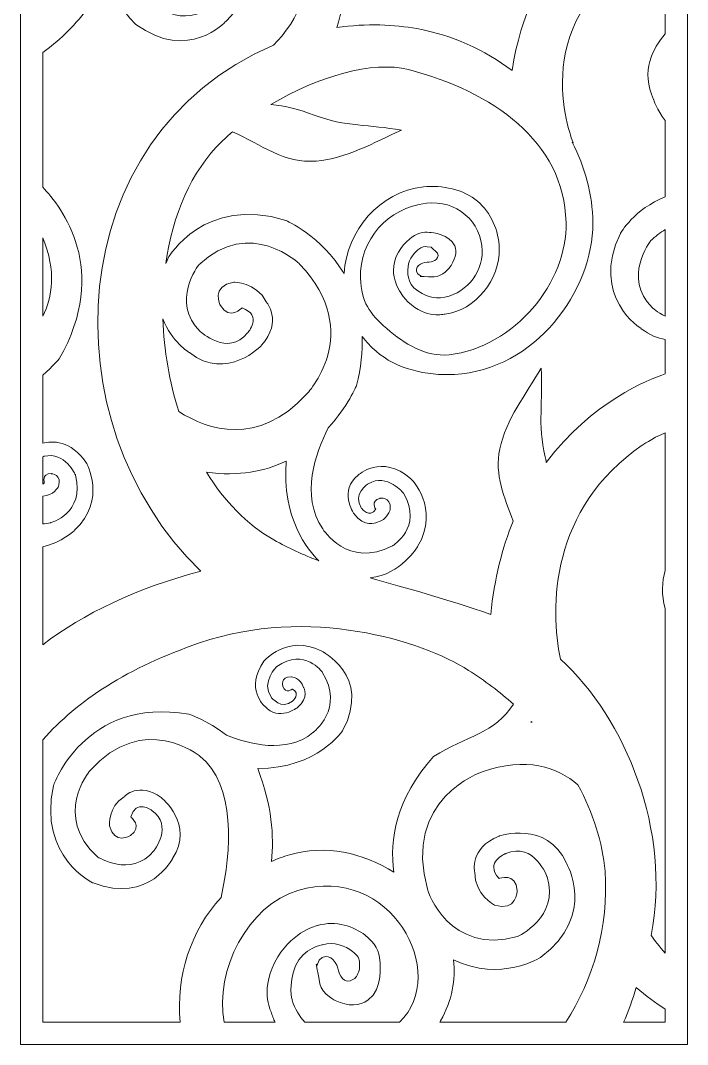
# Model space of a CAD drawing. Header units: centimetres. Extents: x -9.4 to 9.3, y -14.2 to 14.3.
# Drawn here: x -9.39 to -0.83, y -14.24 to -1.09 of the extents above; entities that cross this region are included whole.
import ezdxf

# ---------------------------------------------------------------- set-up
doc = ezdxf.new("R2010")
doc.units = ezdxf.units.CM
doc.header["$MEASUREMENT"] = 0
doc.layers.add('layer 1', color=7, linetype='Continuous')

msp = doc.modelspace()

# ---------------------------------------------------------------- linework, layer by layer
at = {"layer": 'layer 1', "color": 177, "lineweight": 9}
for points, knots in [([(-9.39371, 14.32172), (-9.39371, 14.32172), (-0.82604, 14.32172), (-0.82604, 14.32172), (-0.82604, 14.32172), (-0.82604, 14.32172), (-0.82604, -14.23719), (-0.82604, -14.23719), (-0.82604, -14.23719), (-0.82604, -14.23719), (-9.39371, -14.23719), (-9.39371, -14.23719), (-9.39371, -14.23719), (-9.39371, -14.23719), (-9.39371, 14.32172), (-9.39371, 14.32172)], [0, 0, 0, 0, 0.2, 0.2, 0.2, 0.2, 0.4, 0.4, 0.4, 0.4, 0.6, 0.6, 0.6, 0.6, 1, 1, 1, 1]), ([(-1.44901, 0.40004), (-1.37517, 0.71524), (-1.42313, 1.10489), (-1.87281, 1.45643), (-1.87281, 1.45643), (-1.87281, 1.45643), (-2.59053, 2.04749), (-3.28876, 1.26468), (-3.28876, 1.26468), (-3.28876, 1.26468), (-3.76514, 0.68506), (-3.18727, 0.16382), (-3.18727, 0.16382), (-3.18727, 0.16382), (-2.75844, -0.11358), (-2.46359, 0.24059), (-2.46359, 0.24059), (-2.46359, 0.24059), (-2.20659, 0.56398), (-2.49004, 0.7599), (-2.49004, 0.7599), (-2.49004, 0.7599), (-2.69515, 0.91312), (-2.75909, 0.67617), (-2.75909, 0.67617), (-2.75909, 0.67617), (-2.6012, 0.55623), (-2.76432, 0.43786), (-2.76432, 0.43786), (-2.76432, 0.43786), (-2.96936, 0.30834), (-3.03158, 0.56275), (-3.03158, 0.56275), (-3.03158, 0.56275), (-3.05318, 0.80807), (-2.84594, 0.93565), (-2.84594, 0.93565), (-2.84594, 0.93565), (-2.65316, 1.13497), (-2.36778, 0.92422), (-2.36778, 0.92422), (-2.36778, 0.92422), (-1.93699, 0.5785), (-2.2218, 0.14311), (-2.2218, 0.14311), (-2.2218, 0.14311), (-2.51878, -0.4462), (-3.24261, -0.1723), (-3.24261, -0.1723), (-3.24261, -0.1723), (-3.62411, 0.00682), (-3.74894, 0.46331), (-3.74894, 0.46331), (-3.77182, 0.31865), (-3.84532, 0.15808), (-4.00346, -0.01079), (-4.00346, -0.01079), (-4.00346, -0.01079), (-4.48387, -0.43402), (-5.28465, -0.20851), (-5.28465, -0.20851), (-5.20876, -0.48098), (-5.20822, -0.80653), (-5.33236, -1.17882), (-5.33236, -1.17882), (-4.94337, -1.12483), (-4.58672, -1.14235), (-4.30442, -1.1933), (-4.30442, -1.1933), (-3.85329, -1.27451), (-3.43408, -1.46547), (-3.07959, -1.73236), (-3.07959, -1.73236), (-2.85204, -0.24768), (-1.95986, 0.24077), (-1.44901, 0.40004)], [0, 0, 0, 0, 0.05, 0.05, 0.05, 0.05, 0.1, 0.1, 0.1, 0.1, 0.15, 0.15, 0.15, 0.15, 0.2, 0.2, 0.2, 0.2, 0.25, 0.25, 0.25, 0.25, 0.3, 0.3, 0.3, 0.3, 0.35, 0.35, 0.35, 0.35, 0.4, 0.4, 0.4, 0.4, 0.45, 0.45, 0.45, 0.45, 0.5, 0.5, 0.5, 0.5, 0.55, 0.55, 0.55, 0.55, 0.6, 0.6, 0.6, 0.6, 0.65, 0.65, 0.65, 0.65, 0.7, 0.7, 0.7, 0.7, 0.75, 0.75, 0.75, 0.75, 0.8, 0.8, 0.8, 0.8, 0.85, 0.85, 0.85, 0.85, 0.9, 0.9, 0.9, 0.9, 1, 1, 1, 1]), ([(-9.10812, -9.10358), (-9.10812, -9.10358), (-9.10812, -7.84658), (-9.10812, -7.84658), (-9.10812, -7.84658), (-8.86252, -7.7917), (-8.69781, -7.6339), (-8.69781, -7.6339), (-8.69781, -7.6339), (-8.28065, -7.2375), (-8.54601, -6.77102), (-8.54601, -6.77102), (-8.54601, -6.77102), (-8.74836, -6.47277), (-8.98761, -6.48536), (-9.10812, -6.51706), (-9.10812, -6.51706), (-9.10812, -6.51706), (-9.10812, -5.64488), (-9.10812, -5.64488), (-9.10812, -5.64488), (-8.97105, -5.52556), (-8.89581, -5.43172), (-8.89581, -5.43172), (-8.89581, -5.43172), (-8.24055, -4.29109), (-8.86309, -3.48266), (-9.10812, -3.22882), (-9.10812, -3.22882), (-9.10812, -3.22882), (-9.10812, -1.49943), (-9.10812, -1.49943), (-9.10812, -1.49943), (-8.91631, -1.36554), (-8.72308, -1.18431), (-8.53421, -0.94226), (-8.53421, -0.94226), (-8.53421, -0.94226), (-8.36687, -0.72584), (-8.25891, -0.36032), (-8.25891, -0.36032), (-8.24614, -0.85399), (-7.9128, -1.13857), (-7.9128, -1.13857), (-7.9128, -1.13857), (-7.23578, -1.63168), (-6.75709, -1.10164), (-6.75709, -1.10164), (-6.75709, -1.10164), (-6.3352, -0.72879), (-6.68583, -0.24462), (-6.68583, -0.24462), (-6.68583, -0.24462), (-6.92334, 0.05706), (-7.18162, -0.09579), (-7.18162, -0.09579), (-7.18162, -0.09579), (-7.43442, -0.16961), (-7.48212, -0.43183), (-7.48212, -0.43183), (-7.48212, -0.43183), (-7.49002, -0.71518), (-7.23894, -0.6387), (-7.23894, -0.6387), (-7.23894, -0.6387), (-7.0348, -0.56186), (-7.16526, -0.39147), (-7.16526, -0.39147), (-7.16526, -0.39147), (-7.03068, -0.16248), (-6.86046, -0.38111), (-6.86046, -0.38111), (-6.86046, -0.38111), (-6.62074, -0.66674), (-6.98156, -0.93068), (-6.98156, -0.93068), (-6.98156, -0.93068), (-7.39069, -1.21592), (-7.75883, -0.80361), (-7.75883, -0.80361), (-7.75883, -0.80361), (-8.21272, -0.09415), (-7.54958, 0.37439), (-7.54958, 0.37439), (-7.54958, 0.37439), (-6.59672, 0.9915), (-6.01686, 0.16914), (-6.01686, 0.16914), (-6.01686, 0.16914), (-5.47842, -0.55472), (-5.8575, -1.11807), (-6.14375, -1.40472), (-6.14375, -1.40472), (-8.88172, -2.5764), (-9.05129, -6.25299), (-7.07839, -8.15902), (-7.07839, -8.15902), (-7.91736, -8.3829), (-8.57769, -8.70356), (-9.10812, -9.10358)], [0, 0, 0, 0, 0.03846154, 0.03846154, 0.03846154, 0.03846154, 0.07692308, 0.07692308, 0.07692308, 0.07692308, 0.11538462, 0.11538462, 0.11538462, 0.11538462, 0.15384615, 0.15384615, 0.15384615, 0.15384615, 0.19230769, 0.19230769, 0.19230769, 0.19230769, 0.23076923, 0.23076923, 0.23076923, 0.23076923, 0.26923077, 0.26923077, 0.26923077, 0.26923077, 0.30769231, 0.30769231, 0.30769231, 0.30769231, 0.34615385, 0.34615385, 0.34615385, 0.34615385, 0.38461538, 0.38461538, 0.38461538, 0.38461538, 0.42307692, 0.42307692, 0.42307692, 0.42307692, 0.46153846, 0.46153846, 0.46153846, 0.46153846, 0.5, 0.5, 0.5, 0.5, 0.53846154, 0.53846154, 0.53846154, 0.53846154, 0.57692308, 0.57692308, 0.57692308, 0.57692308, 0.61538462, 0.61538462, 0.61538462, 0.61538462, 0.65384615, 0.65384615, 0.65384615, 0.65384615, 0.69230769, 0.69230769, 0.69230769, 0.69230769, 0.73076923, 0.73076923, 0.73076923, 0.73076923, 0.76923077, 0.76923077, 0.76923077, 0.76923077, 0.80769231, 0.80769231, 0.80769231, 0.80769231, 0.84615385, 0.84615385, 0.84615385, 0.84615385, 0.88461538, 0.88461538, 0.88461538, 0.88461538, 0.92307692, 0.92307692, 0.92307692, 0.92307692, 1, 1, 1, 1]), ([(-1.11163, -0.11287), (-1.11163, -0.11287), (-1.11163, -1.26224), (-1.11163, -1.26224), (-1.11163, -1.26224), (-1.27428, -1.44447), (-1.42925, -1.73632), (-1.26282, -2.10368), (-1.26282, -2.10368), (-1.26282, -2.10368), (-1.22306, -2.23224), (-1.11163, -2.37437), (-1.11163, -2.37437), (-1.11163, -2.37437), (-1.11163, -3.35342), (-1.11163, -3.35342), (-1.11163, -3.35342), (-1.50736, -3.50713), (-1.68872, -3.82212), (-1.68872, -3.82212), (-1.68872, -3.82212), (-2.07958, -4.64144), (-1.41972, -5.04614), (-1.41972, -5.04614), (-1.41972, -5.04614), (-1.31386, -5.12875), (-1.20973, -5.17037), (-1.11163, -5.18515), (-1.11163, -5.18515), (-1.11163, -5.18515), (-1.11163, -5.62606), (-1.11163, -5.62606), (-1.11163, -5.62606), (-1.31874, -5.69532), (-2.06036, -5.98661), (-2.6396, -6.76411), (-2.6396, -6.76411), (-2.64483, -6.7399), (-2.65039, -6.71558), (-2.65626, -6.69107), (-2.65626, -6.69107), (-2.75442, -6.27127), (-2.67964, -5.9716), (-2.70533, -5.55486), (-2.70533, -5.55486), (-2.90296, -5.88578), (-3.15648, -6.20993), (-3.23698, -6.58968), (-3.23698, -6.58968), (-3.30803, -6.92812), (-3.17895, -7.20762), (-3.06414, -7.517), (-3.06414, -7.517), (-3.20406, -7.85657), (-3.3081, -8.25298), (-3.35316, -8.71522), (-3.35316, -8.71522), (-3.92762, -8.51115), (-4.43752, -8.38145), (-4.90329, -8.24438), (-4.90329, -8.24438), (-4.50456, -8.20294), (-4.29242, -7.84383), (-4.29242, -7.84383), (-4.29242, -7.84383), (-3.99765, -7.34961), (-4.37902, -6.97201), (-4.37902, -6.97201), (-4.37902, -6.97201), (-4.76485, -6.64599), (-5.05584, -6.92752), (-5.05584, -6.92752), (-5.05584, -6.92752), (-5.30981, -7.11763), (-5.11354, -7.41953), (-5.11354, -7.41953), (-5.11354, -7.41953), (-4.97911, -7.61123), (-4.82234, -7.53507), (-4.82234, -7.53507), (-4.82234, -7.53507), (-4.67614, -7.50723), (-4.64449, -7.36122), (-4.64449, -7.36122), (-4.64449, -7.36122), (-4.63478, -7.19299), (-4.77908, -7.22532), (-4.77908, -7.22532), (-4.77908, -7.22532), (-4.90196, -7.25785), (-4.83101, -7.36398), (-4.83101, -7.36398), (-4.83101, -7.36398), (-4.9101, -7.49011), (-5.01148, -7.35276), (-5.01148, -7.35276), (-5.01148, -7.35276), (-5.14078, -7.17263), (-4.9269, -7.03618), (-4.9269, -7.03618), (-4.9269, -7.03618), (-4.68296, -6.89726), (-4.47335, -7.15989), (-4.47335, -7.15989), (-4.47335, -7.15989), (-4.21955, -7.60205), (-4.61634, -7.83453), (-4.61634, -7.83453), (-4.61634, -7.83453), (-5.18636, -8.13422), (-5.5118, -7.61808), (-5.5118, -7.61808), (-5.5118, -7.61808), (-5.80285, -7.18403), (-5.60304, -6.64506), (-5.4396, -6.31803), (-5.4396, -6.31803), (-5.19098, -6.04413), (-5.07711, -5.77671), (-5.07711, -5.77671), (-5.07711, -5.77671), (-5.0185, -5.54553), (-4.99759, -5.33635), (-5.00413, -5.14746), (-5.00413, -5.14746), (-4.95266, -5.21601), (-4.89326, -5.27916), (-4.8263, -5.33568), (-4.8263, -5.33568), (-4.56917, -5.56001), (-4.18349, -5.6535), (-3.82111, -5.63369), (-3.82111, -5.63369), (-2.78219, -5.57687), (-2.03701, -4.5589), (-2.04226, -3.6892), (-2.04226, -3.6892), (-2.04418, -3.31939), (-2.14401, -2.97067), (-2.30764, -2.65255), (-2.30764, -2.65255), (-2.30764, -2.65255), (-2.2937, -2.66251), (-2.2937, -2.66251), (-2.2937, -2.66251), (-2.2937, -2.66251), (-2.94643, -1.12191), (-1.4227, -0.2457), (-1.4227, -0.2457), (-1.4227, -0.2457), (-1.30176, -0.17232), (-1.11163, -0.11287)], [0, 0, 0, 0, 0.02564103, 0.02564103, 0.02564103, 0.02564103, 0.05128205, 0.05128205, 0.05128205, 0.05128205, 0.07692308, 0.07692308, 0.07692308, 0.07692308, 0.1025641, 0.1025641, 0.1025641, 0.1025641, 0.12820513, 0.12820513, 0.12820513, 0.12820513, 0.15384615, 0.15384615, 0.15384615, 0.15384615, 0.17948718, 0.17948718, 0.17948718, 0.17948718, 0.20512821, 0.20512821, 0.20512821, 0.20512821, 0.23076923, 0.23076923, 0.23076923, 0.23076923, 0.25641026, 0.25641026, 0.25641026, 0.25641026, 0.28205128, 0.28205128, 0.28205128, 0.28205128, 0.30769231, 0.30769231, 0.30769231, 0.30769231, 0.33333333, 0.33333333, 0.33333333, 0.33333333, 0.35897436, 0.35897436, 0.35897436, 0.35897436, 0.38461538, 0.38461538, 0.38461538, 0.38461538, 0.41025641, 0.41025641, 0.41025641, 0.41025641, 0.43589744, 0.43589744, 0.43589744, 0.43589744, 0.46153846, 0.46153846, 0.46153846, 0.46153846, 0.48717949, 0.48717949, 0.48717949, 0.48717949, 0.51282051, 0.51282051, 0.51282051, 0.51282051, 0.53846154, 0.53846154, 0.53846154, 0.53846154, 0.56410256, 0.56410256, 0.56410256, 0.56410256, 0.58974359, 0.58974359, 0.58974359, 0.58974359, 0.61538462, 0.61538462, 0.61538462, 0.61538462, 0.64102564, 0.64102564, 0.64102564, 0.64102564, 0.66666667, 0.66666667, 0.66666667, 0.66666667, 0.69230769, 0.69230769, 0.69230769, 0.69230769, 0.71794872, 0.71794872, 0.71794872, 0.71794872, 0.74358974, 0.74358974, 0.74358974, 0.74358974, 0.76923077, 0.76923077, 0.76923077, 0.76923077, 0.79487179, 0.79487179, 0.79487179, 0.79487179, 0.82051282, 0.82051282, 0.82051282, 0.82051282, 0.84615385, 0.84615385, 0.84615385, 0.84615385, 0.87179487, 0.87179487, 0.87179487, 0.87179487, 0.8974359, 0.8974359, 0.8974359, 0.8974359, 0.92307692, 0.92307692, 0.92307692, 0.92307692, 0.94871795, 0.94871795, 0.94871795, 0.94871795, 1, 1, 1, 1]), ([(-4.49991, -2.49902), (-4.90994, -2.42034), (-5.21672, -2.45625), (-5.62056, -2.30528), (-5.62056, -2.30528), (-5.81308, -2.23211), (-5.9983, -2.18072), (-6.17757, -2.16739), (-6.17757, -2.16739), (-5.57801, -1.80952), (-4.86974, -1.60112), (-4.40955, -1.71979), (-4.40955, -1.71979), (-3.33089, -2.00122), (-2.4124, -2.63541), (-2.38642, -3.68179), (-2.38642, -3.68179), (-2.36541, -4.44448), (-3.0444, -5.28438), (-3.8893, -5.38059), (-3.8893, -5.38059), (-4.19174, -5.41393), (-4.46595, -5.23619), (-4.69008, -5.0445), (-4.69008, -5.0445), (-4.90845, -4.85426), (-5.018, -4.69985), (-5.02701, -4.3992), (-5.02701, -4.3992), (-5.03848, -3.9044), (-4.67636, -3.49179), (-4.17933, -3.43606), (-4.17933, -3.43606), (-3.98915, -3.41502), (-3.81395, -3.46599), (-3.68021, -3.58394), (-3.68021, -3.58394), (-3.54569, -3.69628), (-3.46565, -3.8627), (-3.46308, -4.04787), (-3.46308, -4.04787), (-3.45598, -4.34439), (-3.69548, -4.61711), (-3.99724, -4.65084), (-3.99724, -4.65084), (-3.99724, -4.65084), (-4.14266, -4.66624), (-4.29146, -4.56169), (-4.29146, -4.56169), (-4.44143, -4.46332), (-4.41721, -4.28996), (-4.41721, -4.28996), (-4.41721, -4.28996), (-4.42295, -4.18409), (-4.35072, -4.08608), (-4.28807, -4.0353), (-4.28807, -4.0353), (-4.23728, -3.99354), (-4.19774, -3.98524), (-4.17178, -3.99329), (-4.17178, -3.99329), (-4.17178, -3.99329), (-4.11733, -4.00152), (-4.11733, -4.00152), (-4.11733, -4.00152), (-4.11733, -4.00152), (-4.0355, -4.07488), (-4.0355, -4.07488), (-4.0355, -4.07488), (-4.00759, -4.17144), (-4.10926, -4.19307), (-4.17169, -4.1933), (-4.17169, -4.1933), (-4.24629, -4.1972), (-4.34768, -4.25387), (-4.29108, -4.34109), (-4.29108, -4.34109), (-4.29108, -4.34109), (-4.24187, -4.37688), (-4.24187, -4.37688), (-4.24187, -4.37688), (-4.24187, -4.37688), (-4.25966, -4.37601), (-4.25966, -4.37601), (-4.25966, -4.37601), (-4.25966, -4.37601), (-4.1825, -4.37839), (-4.08008, -4.37987), (-4.08008, -4.37987), (-3.97338, -4.38136), (-3.87761, -4.25118), (-3.89182, -4.27328), (-3.89182, -4.27328), (-3.80854, -4.16521), (-3.77829, -4.0647), (-3.81617, -3.98047), (-3.81617, -3.98047), (-3.88238, -3.83057), (-4.11068, -3.81123), (-4.13849, -3.8108), (-4.13849, -3.8108), (-4.2153, -3.79451), (-4.31278, -3.82482), (-4.39915, -3.89708), (-4.39915, -3.89708), (-4.50047, -3.97807), (-4.60619, -4.12849), (-4.60234, -4.30175), (-4.60234, -4.30175), (-4.60234, -4.30175), (-4.61076, -4.5173), (-4.41647, -4.70268), (-4.41647, -4.70268), (-4.18528, -4.92617), (-3.94299, -4.85895), (-3.94299, -4.85895), (-3.94299, -4.85895), (-3.55048, -4.81551), (-3.2323, -4.41268), (-3.24394, -4.01523), (-3.24394, -4.01523), (-3.25056, -3.78262), (-3.35301, -3.55919), (-3.52191, -3.40834), (-3.52191, -3.40834), (-3.69773, -3.25965), (-3.98261, -3.19814), (-4.21903, -3.22483), (-4.21903, -3.22483), (-4.78003, -3.28622), (-5.20522, -3.78747), (-5.2381, -4.33846), (-5.2381, -4.33846), (-5.52854, -3.85387), (-5.9847, -3.65523), (-5.9847, -3.65523), (-5.9847, -3.65523), (-7.03422, -3.33371), (-7.49247, -4.12989), (-7.49247, -4.12989), (-7.49247, -4.12989), (-7.50548, -4.15716), (-7.51722, -4.18391), (-7.52797, -4.21026), (-7.52797, -4.21026), (-7.44032, -3.58926), (-7.204, -3.02489), (-6.80723, -2.64273), (-6.80723, -2.64273), (-6.76315, -2.59995), (-6.71672, -2.55791), (-6.66843, -2.51675), (-6.66843, -2.51675), (-6.29878, -2.68611), (-6.00657, -2.92681), (-5.59414, -2.89421), (-5.59414, -2.89421), (-5.20721, -2.86286), (-4.85334, -2.65279), (-4.49991, -2.49902)], [0, 0, 0, 0, 0.02439024, 0.02439024, 0.02439024, 0.02439024, 0.04878049, 0.04878049, 0.04878049, 0.04878049, 0.07317073, 0.07317073, 0.07317073, 0.07317073, 0.09756098, 0.09756098, 0.09756098, 0.09756098, 0.12195122, 0.12195122, 0.12195122, 0.12195122, 0.14634146, 0.14634146, 0.14634146, 0.14634146, 0.17073171, 0.17073171, 0.17073171, 0.17073171, 0.19512195, 0.19512195, 0.19512195, 0.19512195, 0.2195122, 0.2195122, 0.2195122, 0.2195122, 0.24390244, 0.24390244, 0.24390244, 0.24390244, 0.26829268, 0.26829268, 0.26829268, 0.26829268, 0.29268293, 0.29268293, 0.29268293, 0.29268293, 0.31707317, 0.31707317, 0.31707317, 0.31707317, 0.34146341, 0.34146341, 0.34146341, 0.34146341, 0.36585366, 0.36585366, 0.36585366, 0.36585366, 0.3902439, 0.3902439, 0.3902439, 0.3902439, 0.41463415, 0.41463415, 0.41463415, 0.41463415, 0.43902439, 0.43902439, 0.43902439, 0.43902439, 0.46341463, 0.46341463, 0.46341463, 0.46341463, 0.48780488, 0.48780488, 0.48780488, 0.48780488, 0.51219512, 0.51219512, 0.51219512, 0.51219512, 0.53658537, 0.53658537, 0.53658537, 0.53658537, 0.56097561, 0.56097561, 0.56097561, 0.56097561, 0.58536585, 0.58536585, 0.58536585, 0.58536585, 0.6097561, 0.6097561, 0.6097561, 0.6097561, 0.63414634, 0.63414634, 0.63414634, 0.63414634, 0.65853659, 0.65853659, 0.65853659, 0.65853659, 0.68292683, 0.68292683, 0.68292683, 0.68292683, 0.70731707, 0.70731707, 0.70731707, 0.70731707, 0.73170732, 0.73170732, 0.73170732, 0.73170732, 0.75609756, 0.75609756, 0.75609756, 0.75609756, 0.7804878, 0.7804878, 0.7804878, 0.7804878, 0.80487805, 0.80487805, 0.80487805, 0.80487805, 0.82926829, 0.82926829, 0.82926829, 0.82926829, 0.85365854, 0.85365854, 0.85365854, 0.85365854, 0.87804878, 0.87804878, 0.87804878, 0.87804878, 0.90243902, 0.90243902, 0.90243902, 0.90243902, 0.92682927, 0.92682927, 0.92682927, 0.92682927, 0.95121951, 0.95121951, 0.95121951, 0.95121951, 1, 1, 1, 1]), ([(-7.56476, -4.91961), (-7.5514, -5.32307), (-7.4816, -5.73035), (-7.35823, -6.11108), (-7.35823, -6.11108), (-6.98372, -6.34616), (-6.34809, -6.56595), (-5.72241, -5.8901), (-5.72241, -5.8901), (-5.72241, -5.8901), (-4.96144, -5.10889), (-5.80828, -4.21626), (-5.80828, -4.21626), (-5.80828, -4.21626), (-6.43927, -3.60282), (-7.10498, -4.22739), (-7.10498, -4.22739), (-7.10498, -4.22739), (-7.47113, -4.70156), (-7.08592, -5.08079), (-7.08592, -5.08079), (-7.08592, -5.08079), (-6.733, -5.41278), (-6.47631, -5.1006), (-6.47631, -5.1006), (-6.47631, -5.1006), (-6.27719, -4.87581), (-6.54793, -4.77792), (-6.54793, -4.77792), (-6.54793, -4.77792), (-6.70355, -4.95076), (-6.82598, -4.74854), (-6.82598, -4.74854), (-6.82598, -4.74854), (-6.95735, -4.49622), (-6.65388, -4.44834), (-6.65388, -4.44834), (-6.65388, -4.44834), (-6.36501, -4.44704), (-6.23613, -4.70175), (-6.23613, -4.70175), (-6.23613, -4.70175), (-6.02195, -4.94656), (-6.29619, -5.25955), (-6.29619, -5.25955), (-6.29619, -5.25955), (-6.74237, -5.72935), (-7.22349, -5.35392), (-7.22349, -5.35392), (-7.22349, -5.35392), (-7.45828, -5.2098), (-7.56476, -4.91961)], [0, 0, 0, 0, 0.07142857, 0.07142857, 0.07142857, 0.07142857, 0.14285714, 0.14285714, 0.14285714, 0.14285714, 0.21428571, 0.21428571, 0.21428571, 0.21428571, 0.28571429, 0.28571429, 0.28571429, 0.28571429, 0.35714286, 0.35714286, 0.35714286, 0.35714286, 0.42857143, 0.42857143, 0.42857143, 0.42857143, 0.5, 0.5, 0.5, 0.5, 0.57142857, 0.57142857, 0.57142857, 0.57142857, 0.64285714, 0.64285714, 0.64285714, 0.64285714, 0.71428571, 0.71428571, 0.71428571, 0.71428571, 0.78571429, 0.78571429, 0.78571429, 0.78571429, 0.85714286, 0.85714286, 0.85714286, 0.85714286, 1, 1, 1, 1]), ([(-1.11163, -3.77276), (-1.11163, -3.77276), (-1.11163, -4.88439), (-1.11163, -4.88439), (-1.11163, -4.88439), (-1.21206, -4.83892), (-1.28216, -4.77301), (-1.28216, -4.77301), (-1.28216, -4.77301), (-1.66736, -4.39379), (-1.30124, -3.91961), (-1.30124, -3.91961), (-1.30124, -3.91961), (-1.23754, -3.85984), (-1.17418, -3.81147), (-1.11163, -3.77276)], [0, 0, 0, 0, 0.2, 0.2, 0.2, 0.2, 0.4, 0.4, 0.4, 0.4, 0.6, 0.6, 0.6, 0.6, 1, 1, 1, 1]), ([(-9.10812, -4.88531), (-9.10812, -4.88531), (-9.10812, -3.8808), (-9.10812, -3.8808), (-9.10812, -3.8808), (-8.92798, -4.30726), (-8.98501, -4.64221), (-9.10812, -4.88531)], [0, 0, 0, 0, 0.33333333, 0.33333333, 0.33333333, 0.33333333, 1, 1, 1, 1]), ([(-1.11163, -6.38129), (-1.11163, -6.38129), (-1.11163, -8.15072), (-1.11163, -8.15072), (-1.11163, -8.15072), (-1.1547, -8.29665), (-1.16469, -8.4617), (-1.11163, -8.64041), (-1.11163, -8.64041), (-1.11163, -8.64041), (-1.11163, -13.06598), (-1.11163, -13.06598), (-1.11163, -13.06598), (-1.18679, -12.97932), (-1.24838, -12.89913), (-1.29443, -12.83553), (-1.29443, -12.83553), (-1.02935, -11.49727), (-1.61968, -10.05311), (-2.45842, -9.28799), (-2.45842, -9.28799), (-2.59736, -8.63898), (-2.59055, -7.34715), (-1.40656, -6.54267), (-1.40656, -6.54267), (-1.40656, -6.54267), (-1.2956, -6.46328), (-1.11163, -6.38129)], [0, 0, 0, 0, 0.125, 0.125, 0.125, 0.125, 0.25, 0.25, 0.25, 0.25, 0.375, 0.375, 0.375, 0.375, 0.5, 0.5, 0.5, 0.5, 0.625, 0.625, 0.625, 0.625, 0.75, 0.75, 0.75, 0.75, 1, 1, 1, 1]), ([(-9.10812, -7.55348), (-9.10812, -7.55348), (-9.10812, -7.19442), (-9.10812, -7.19442), (-9.10812, -7.19442), (-8.97128, -7.19631), (-8.90665, -7.0742), (-8.90665, -7.0742), (-8.90665, -7.0742), (-8.85191, -6.91482), (-8.99958, -6.90704), (-8.99958, -6.90704), (-8.99958, -6.90704), (-9.12669, -6.90522), (-9.087, -7.02655), (-9.087, -7.02655), (-9.087, -7.02655), (-9.09426, -7.03315), (-9.10129, -7.03857), (-9.10812, -7.04303), (-9.10812, -7.04303), (-9.10812, -7.04303), (-9.10812, -6.69126), (-9.10812, -6.69126), (-9.10812, -6.69126), (-9.09749, -6.687), (-9.0909, -6.68502), (-9.0909, -6.68502), (-9.0909, -6.68502), (-8.81852, -6.61705), (-8.68753, -6.9265), (-8.68753, -6.9265), (-8.68753, -6.9265), (-8.56241, -7.42073), (-9.00722, -7.53756), (-9.00722, -7.53756), (-9.00722, -7.53756), (-9.04227, -7.54506), (-9.07584, -7.55021), (-9.10812, -7.55348)], [0, 0, 0, 0, 0.09090909, 0.09090909, 0.09090909, 0.09090909, 0.18181818, 0.18181818, 0.18181818, 0.18181818, 0.27272727, 0.27272727, 0.27272727, 0.27272727, 0.36363636, 0.36363636, 0.36363636, 0.36363636, 0.45454545, 0.45454545, 0.45454545, 0.45454545, 0.54545455, 0.54545455, 0.54545455, 0.54545455, 0.63636364, 0.63636364, 0.63636364, 0.63636364, 0.72727273, 0.72727273, 0.72727273, 0.72727273, 0.81818182, 0.81818182, 0.81818182, 0.81818182, 1, 1, 1, 1]), ([(-7.0038, -6.88977), (-6.7791, -7.25546), (-6.48936, -7.55946), (-6.13836, -7.75815), (-6.13836, -7.75815), (-5.95279, -7.86318), (-5.76187, -7.9497), (-5.56362, -8.02597), (-5.56362, -8.02597), (-5.69632, -7.89477), (-6.04528, -7.47551), (-5.97929, -6.74529), (-5.97929, -6.74529), (-6.25042, -6.87828), (-6.59094, -6.94358), (-7.0038, -6.88977)], [0, 0, 0, 0, 0.2, 0.2, 0.2, 0.2, 0.4, 0.4, 0.4, 0.4, 0.6, 0.6, 0.6, 0.6, 1, 1, 1, 1]), ([(-7.34226, -13.9516), (-7.34226, -13.9516), (-9.10812, -13.9516), (-9.10812, -13.9516), (-9.10812, -13.9516), (-9.10812, -13.9516), (-9.10812, -10.32542), (-9.10812, -10.32542), (-9.10812, -10.32542), (-8.65876, -9.81779), (-8.01443, -9.39671), (-7.09259, -9.08026), (-7.09259, -9.08026), (-5.68759, -8.60052), (-4.23927, -9.04836), (-3.63766, -9.43344), (-3.63766, -9.43344), (-3.42997, -9.56465), (-3.23789, -9.71013), (-3.06296, -9.86646), (-3.06296, -9.86646), (-3.29163, -10.23977), (-3.66911, -10.27579), (-4.08694, -10.53801), (-4.08694, -10.53801), (-4.57679, -11.08487), (-4.65564, -11.61304), (-4.59729, -12.02513), (-4.59729, -12.02513), (-4.99115, -11.77456), (-5.48223, -11.66678), (-5.9397, -11.80132), (-5.9397, -11.80132), (-6.01917, -11.82493), (-6.09569, -11.85308), (-6.16929, -11.88529), (-6.16929, -11.88529), (-6.1373, -11.55916), (-6.16313, -11.17156), (-6.3459, -10.69214), (-6.3459, -10.69214), (-5.57722, -10.69736), (-5.25258, -10.20281), (-5.25258, -10.20281), (-5.25258, -10.20281), (-4.88031, -9.4961), (-5.53236, -9.18106), (-5.53236, -9.18106), (-5.53236, -9.18106), (-5.97314, -8.96572), (-6.26689, -9.31651), (-6.26689, -9.31651), (-6.26689, -9.31651), (-6.51647, -9.66746), (-6.25663, -9.89469), (-6.25663, -9.89469), (-6.25663, -9.89469), (-6.07711, -10.09696), (-5.83454, -9.90877), (-5.83454, -9.90877), (-5.83454, -9.90877), (-5.68123, -9.78096), (-5.75705, -9.65318), (-5.75705, -9.65318), (-5.75705, -9.65318), (-5.79108, -9.53095), (-5.91738, -9.51443), (-5.91738, -9.51443), (-5.91738, -9.51443), (-6.06099, -9.51811), (-6.02328, -9.63842), (-6.02328, -9.63842), (-6.02328, -9.63842), (-5.98692, -9.7405), (-5.90178, -9.67269), (-5.90178, -9.67269), (-5.90178, -9.67269), (-5.78902, -9.73094), (-5.89851, -9.82682), (-5.89851, -9.82682), (-5.89851, -9.82682), (-6.04237, -9.94943), (-6.17349, -9.77742), (-6.17349, -9.77742), (-6.17349, -9.77742), (-6.30882, -9.58004), (-6.10055, -9.38333), (-6.10055, -9.38333), (-6.10055, -9.38333), (-5.74293, -9.13632), (-5.51725, -9.45692), (-5.51725, -9.45692), (-5.51725, -9.45692), (-5.22219, -9.91993), (-5.6376, -10.23303), (-5.6376, -10.23303), (-5.6376, -10.23303), (-5.98569, -10.51111), (-6.45777, -10.37961), (-6.74719, -10.26397), (-6.74719, -10.26397), (-6.99755, -10.07219), (-7.23283, -9.99442), (-7.23283, -9.99442), (-7.23283, -9.99442), (-8.58151, -9.76993), (-8.97075, -10.91606), (-8.97075, -10.91606), (-8.97075, -10.91606), (-9.1694, -11.83053), (-8.46047, -12.16333), (-8.46047, -12.16333), (-8.46047, -12.16333), (-7.73665, -12.43724), (-7.43967, -11.84793), (-7.43967, -11.84793), (-7.43967, -11.84793), (-7.15486, -11.41255), (-7.58565, -11.06683), (-7.58565, -11.06683), (-7.58565, -11.06683), (-7.87104, -10.85606), (-8.06382, -11.0554), (-8.06382, -11.0554), (-8.06382, -11.0554), (-8.27105, -11.18296), (-8.24945, -11.4283), (-8.24945, -11.4283), (-8.24945, -11.4283), (-8.18724, -11.68271), (-7.9822, -11.55319), (-7.9822, -11.55319), (-7.9822, -11.55319), (-7.81908, -11.43482), (-7.97697, -11.31489), (-7.97697, -11.31489), (-7.97697, -11.31489), (-7.91301, -11.07793), (-7.7079, -11.23115), (-7.7079, -11.23115), (-7.7079, -11.23115), (-7.42447, -11.42706), (-7.68147, -11.75044), (-7.68147, -11.75044), (-7.68147, -11.75044), (-7.97632, -12.10462), (-8.40515, -11.82723), (-8.40515, -11.82723), (-8.40515, -11.82723), (-8.98301, -11.30597), (-8.50663, -10.72636), (-8.50663, -10.72636), (-8.50663, -10.72636), (-7.80839, -9.94355), (-7.09068, -10.53462), (-7.09068, -10.53462), (-7.09068, -10.53462), (-6.62722, -10.89693), (-6.68094, -11.75894), (-6.81772, -12.34935), (-6.81772, -12.34935), (-7.20586, -12.77327), (-7.39889, -13.35961), (-7.34226, -13.9516)], [0, 0, 0, 0, 0.02380952, 0.02380952, 0.02380952, 0.02380952, 0.04761905, 0.04761905, 0.04761905, 0.04761905, 0.07142857, 0.07142857, 0.07142857, 0.07142857, 0.0952381, 0.0952381, 0.0952381, 0.0952381, 0.11904762, 0.11904762, 0.11904762, 0.11904762, 0.14285714, 0.14285714, 0.14285714, 0.14285714, 0.16666667, 0.16666667, 0.16666667, 0.16666667, 0.19047619, 0.19047619, 0.19047619, 0.19047619, 0.21428571, 0.21428571, 0.21428571, 0.21428571, 0.23809524, 0.23809524, 0.23809524, 0.23809524, 0.26190476, 0.26190476, 0.26190476, 0.26190476, 0.28571429, 0.28571429, 0.28571429, 0.28571429, 0.30952381, 0.30952381, 0.30952381, 0.30952381, 0.33333333, 0.33333333, 0.33333333, 0.33333333, 0.35714286, 0.35714286, 0.35714286, 0.35714286, 0.38095238, 0.38095238, 0.38095238, 0.38095238, 0.4047619, 0.4047619, 0.4047619, 0.4047619, 0.42857143, 0.42857143, 0.42857143, 0.42857143, 0.45238095, 0.45238095, 0.45238095, 0.45238095, 0.47619048, 0.47619048, 0.47619048, 0.47619048, 0.5, 0.5, 0.5, 0.5, 0.52380952, 0.52380952, 0.52380952, 0.52380952, 0.54761905, 0.54761905, 0.54761905, 0.54761905, 0.57142857, 0.57142857, 0.57142857, 0.57142857, 0.5952381, 0.5952381, 0.5952381, 0.5952381, 0.61904762, 0.61904762, 0.61904762, 0.61904762, 0.64285714, 0.64285714, 0.64285714, 0.64285714, 0.66666667, 0.66666667, 0.66666667, 0.66666667, 0.69047619, 0.69047619, 0.69047619, 0.69047619, 0.71428571, 0.71428571, 0.71428571, 0.71428571, 0.73809524, 0.73809524, 0.73809524, 0.73809524, 0.76190476, 0.76190476, 0.76190476, 0.76190476, 0.78571429, 0.78571429, 0.78571429, 0.78571429, 0.80952381, 0.80952381, 0.80952381, 0.80952381, 0.83333333, 0.83333333, 0.83333333, 0.83333333, 0.85714286, 0.85714286, 0.85714286, 0.85714286, 0.88095238, 0.88095238, 0.88095238, 0.88095238, 0.9047619, 0.9047619, 0.9047619, 0.9047619, 0.92857143, 0.92857143, 0.92857143, 0.92857143, 0.95238095, 0.95238095, 0.95238095, 0.95238095, 1, 1, 1, 1]), ([(-2.82313, -10.09864), (-2.82313, -10.09864), (-2.8325, -10.08882), (-2.8325, -10.08882), (-2.8325, -10.08882), (-2.8325, -10.08882), (-2.83848, -10.09816), (-2.83848, -10.09816), (-2.83848, -10.09816), (-2.83848, -10.09816), (-2.82313, -10.09864), (-2.82313, -10.09864)], [0, 0, 0, 0, 0.25, 0.25, 0.25, 0.25, 0.5, 0.5, 0.5, 0.5, 1, 1, 1, 1]), ([(-2.38998, -13.9516), (-2.38998, -13.9516), (-4.00828, -13.9516), (-4.00828, -13.9516), (-4.00828, -13.9516), (-4.0046, -13.94517), (-4.00081, -13.93886), (-3.99724, -13.93233), (-3.99724, -13.93233), (-3.84835, -13.67118), (-3.80172, -13.40443), (-3.83211, -13.15104), (-3.83211, -13.15104), (-3.22179, -13.44211), (-2.71054, -13.11706), (-2.71054, -13.11706), (-2.71054, -13.11706), (-1.98433, -12.57237), (-2.3813, -11.90785), (-2.3813, -11.90785), (-2.3813, -11.90785), (-2.63349, -11.35212), (-3.24664, -11.56146), (-3.24664, -11.56146), (-3.24664, -11.56146), (-3.63474, -11.71163), (-3.5585, -12.02783), (-3.5585, -12.02783), (-3.5585, -12.02783), (-3.56242, -12.31326), (-3.30588, -12.44607), (-3.30588, -12.44607), (-3.30588, -12.44607), (-3.01481, -12.54436), (-3.01421, -12.25988), (-3.01421, -12.25988), (-3.01421, -12.25988), (-3.0289, -12.02393), (-3.24693, -12.10494), (-3.24693, -12.10494), (-3.24693, -12.10494), (-3.44141, -11.89265), (-3.16075, -11.78582), (-3.16075, -11.78582), (-3.16075, -11.78582), (-2.78857, -11.62826), (-2.62983, -12.08604), (-2.62983, -12.08604), (-2.62983, -12.08604), (-2.46439, -12.60065), (-3.00865, -12.851), (-3.00865, -12.851), (-3.00865, -12.851), (-3.88808, -13.09569), (-4.16269, -12.25958), (-4.16269, -12.25958), (-4.16269, -12.25958), (-4.4991, -11.07605), (-3.46262, -10.73675), (-3.46262, -10.73675), (-3.46262, -10.73675), (-2.89404, -10.53449), (-2.49999, -10.67494), (-2.23316, -10.90326), (-2.23316, -10.90326), (-2.03682, -11.26604), (-1.91724, -11.64399), (-1.88579, -12.01148), (-1.88579, -12.01148), (-1.83419, -12.73719), (-2.03845, -13.40144), (-2.38998, -13.9516)], [0, 0, 0, 0, 0.05263158, 0.05263158, 0.05263158, 0.05263158, 0.10526316, 0.10526316, 0.10526316, 0.10526316, 0.15789474, 0.15789474, 0.15789474, 0.15789474, 0.21052632, 0.21052632, 0.21052632, 0.21052632, 0.26315789, 0.26315789, 0.26315789, 0.26315789, 0.31578947, 0.31578947, 0.31578947, 0.31578947, 0.36842105, 0.36842105, 0.36842105, 0.36842105, 0.42105263, 0.42105263, 0.42105263, 0.42105263, 0.47368421, 0.47368421, 0.47368421, 0.47368421, 0.52631579, 0.52631579, 0.52631579, 0.52631579, 0.57894737, 0.57894737, 0.57894737, 0.57894737, 0.63157895, 0.63157895, 0.63157895, 0.63157895, 0.68421053, 0.68421053, 0.68421053, 0.68421053, 0.73684211, 0.73684211, 0.73684211, 0.73684211, 0.78947368, 0.78947368, 0.78947368, 0.78947368, 0.84210526, 0.84210526, 0.84210526, 0.84210526, 0.89473684, 0.89473684, 0.89473684, 0.89473684, 1, 1, 1, 1]), ([(-4.52471, -13.9516), (-4.52471, -13.9516), (-5.73991, -13.9516), (-5.73991, -13.9516), (-5.73991, -13.9516), (-5.8126, -13.87205), (-5.86926, -13.77659), (-5.90319, -13.66858), (-5.90319, -13.66858), (-5.90319, -13.66858), (-5.96181, -13.47065), (-5.86083, -13.2284), (-5.86083, -13.2284), (-5.75931, -12.99084), (-5.51277, -12.95543), (-5.51277, -12.95543), (-5.51277, -12.95543), (-5.36986, -12.91251), (-5.21574, -12.97451), (-5.12913, -13.04104), (-5.12913, -13.04104), (-5.06129, -13.09333), (-5.03782, -13.14338), (-5.03927, -13.18482), (-5.03927, -13.18482), (-5.03927, -13.18482), (-5.03859, -13.26411), (-5.03859, -13.26411), (-5.03859, -13.26411), (-5.05562, -13.3222), (-5.07653, -13.37843), (-5.11468, -13.39889), (-5.11468, -13.39889), (-5.24182, -13.47585), (-5.29913, -13.3457), (-5.31951, -13.2578), (-5.31951, -13.2578), (-5.34114, -13.15841), (-5.44788, -13.03902), (-5.55802, -13.15361), (-5.55802, -13.15361), (-5.55802, -13.15361), (-5.5873, -13.22833), (-5.5873, -13.22833), (-5.5873, -13.22833), (-5.5873, -13.22833), (-5.59419, -13.20628), (-5.59419, -13.20628), (-5.59419, -13.20628), (-5.59419, -13.20628), (-5.57588, -13.3113), (-5.54954, -13.45628), (-5.54954, -13.45628), (-5.52306, -13.59896), (-5.32287, -13.68244), (-5.353, -13.67147), (-5.353, -13.67147), (-5.17956, -13.7501), (-5.03837, -13.74863), (-4.92692, -13.66532), (-4.92692, -13.66532), (-4.73746, -13.52276), (-4.77022, -13.19907), (-4.78012, -13.15994), (-4.78012, -13.15994), (-4.77399, -13.04799), (-4.84008, -12.93085), (-4.96599, -12.83358), (-4.96599, -12.83358), (-5.10664, -12.72595), (-5.34028, -12.63792), (-5.5804, -12.70967), (-5.5804, -12.70967), (-5.5804, -12.70967), (-5.88044, -12.77524), (-6.08883, -13.1132), (-6.08883, -13.1132), (-6.33242, -13.51027), (-6.17673, -13.81412), (-6.17673, -13.81412), (-6.17673, -13.81412), (-6.16161, -13.86234), (-6.14387, -13.9081), (-6.12383, -13.9516), (-6.12383, -13.9516), (-6.12383, -13.9516), (-6.77622, -13.9516), (-6.77622, -13.9516), (-6.77622, -13.9516), (-6.90466, -13.28217), (-6.47139, -12.44879), (-5.82943, -12.25829), (-5.82943, -12.25829), (-4.63693, -11.90628), (-3.87287, -13.32126), (-4.52471, -13.9516)], [0, 0, 0, 0, 0.04, 0.04, 0.04, 0.04, 0.08, 0.08, 0.08, 0.08, 0.12, 0.12, 0.12, 0.12, 0.16, 0.16, 0.16, 0.16, 0.2, 0.2, 0.2, 0.2, 0.24, 0.24, 0.24, 0.24, 0.28, 0.28, 0.28, 0.28, 0.32, 0.32, 0.32, 0.32, 0.36, 0.36, 0.36, 0.36, 0.4, 0.4, 0.4, 0.4, 0.44, 0.44, 0.44, 0.44, 0.48, 0.48, 0.48, 0.48, 0.52, 0.52, 0.52, 0.52, 0.56, 0.56, 0.56, 0.56, 0.6, 0.6, 0.6, 0.6, 0.64, 0.64, 0.64, 0.64, 0.68, 0.68, 0.68, 0.68, 0.72, 0.72, 0.72, 0.72, 0.76, 0.76, 0.76, 0.76, 0.8, 0.8, 0.8, 0.8, 0.84, 0.84, 0.84, 0.84, 0.88, 0.88, 0.88, 0.88, 0.92, 0.92, 0.92, 0.92, 1, 1, 1, 1]), ([(-1.11163, -13.78316), (-1.11163, -13.78316), (-1.11163, -13.9516), (-1.11163, -13.9516), (-1.11163, -13.9516), (-1.11163, -13.9516), (-1.64775, -13.9516), (-1.64775, -13.9516), (-1.64775, -13.9516), (-1.58327, -13.80722), (-1.52902, -13.65838), (-1.487, -13.50555), (-1.487, -13.50555), (-1.35941, -13.6138), (-1.23406, -13.70551), (-1.11163, -13.78316)], [0, 0, 0, 0, 0.2, 0.2, 0.2, 0.2, 0.4, 0.4, 0.4, 0.4, 0.6, 0.6, 0.6, 0.6, 1, 1, 1, 1])]:
    msp.add_open_spline(points, degree=3, knots=knots, dxfattribs=at)

doc.saveas('drawing.dxf')
